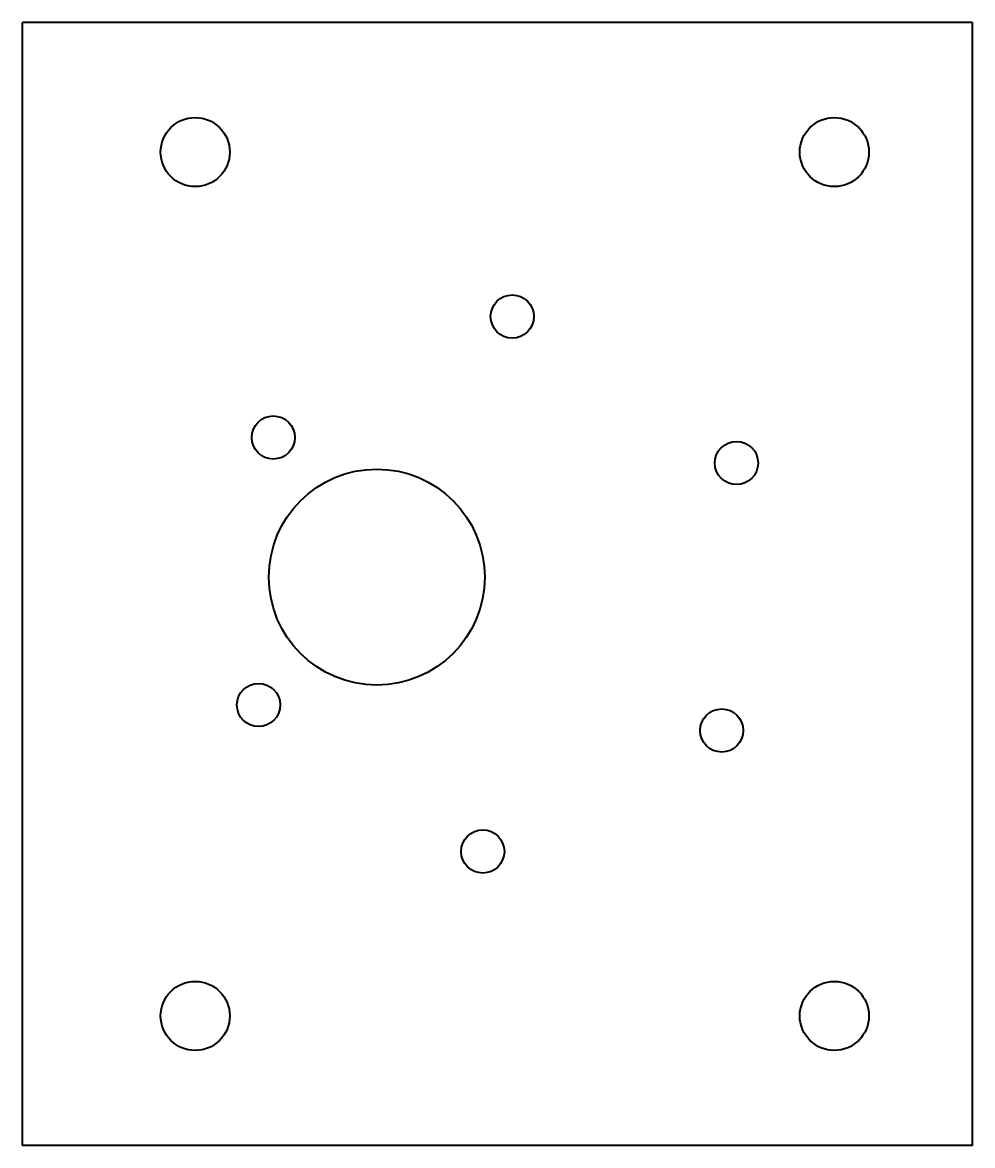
# Model space of a CAD drawing. Header units: millimetres. Extents: x -2.75 to 2.75, y -3.25 to 3.25.
import ezdxf

# ---------------------------------------------------------------- set-up
doc = ezdxf.new("R2010")
doc.units = ezdxf.units.MM
doc.layers.add('Visible', color=7, linetype='Continuous', lineweight=40)

msp = doc.modelspace()

# ---------------------------------------------------------------- linework, layer by layer
at = {"layer": 'Visible'}
for p, q in [((2.75, 3.25), (-2.75, 3.25)), ((-2.75, -3.25), (-2.75, 3.25)), ((2.75, -3.25), (2.75, 3.25)), ((2.75, -3.25), (-2.75, -3.25))]:
    msp.add_line(p, q, dxfattribs=at)
for centre, radius in [((-1.75, 2.5), 0.2), ((1.95, 2.5), 0.2), ((0.0854, 1.5479), 0.125), ((-1.2979, 0.8479), 0.125), ((1.3832, 0.7), 0.125), ((-0.6987, 0.0399), 0.625), ((-1.3832, -0.7), 0.125), ((1.2979, -0.8479), 0.125), ((-0.0854, -1.5479), 0.125), ((-1.75, -2.5), 0.2), ((1.95, -2.5), 0.2)]:
    msp.add_circle(centre, radius, dxfattribs=at)

doc.saveas('drawing.dxf')
